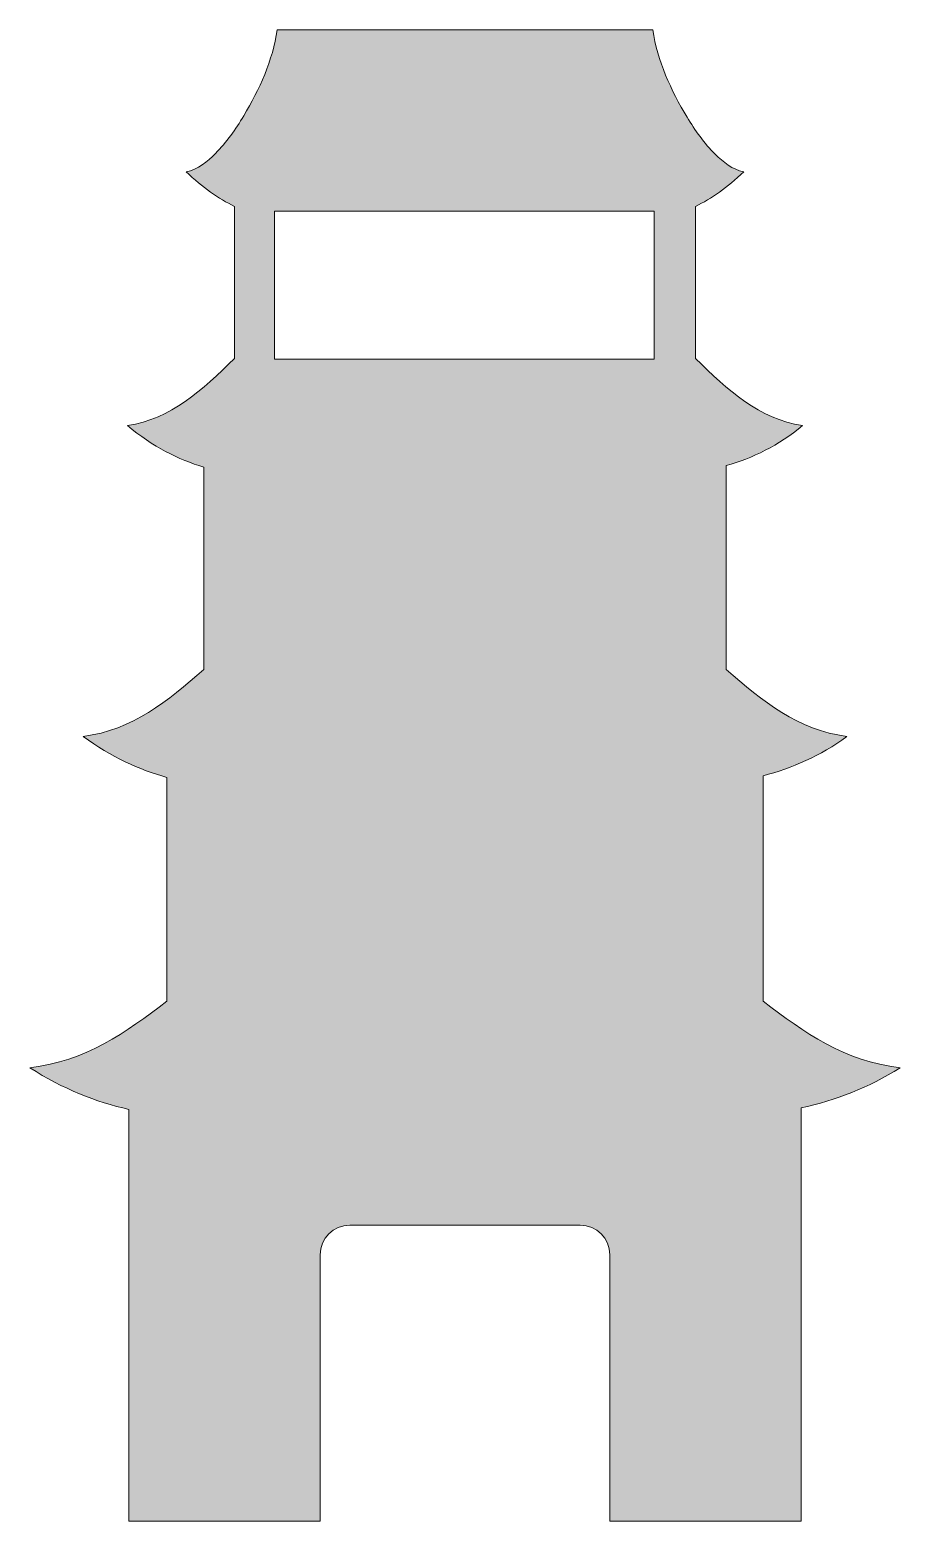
# Model space of a CAD drawing. Header units: inches. Extents: x 0 to 59, y 0 to 102.
import ezdxf

# ---------------------------------------------------------------- set-up
doc = ezdxf.new("R2010")
doc.units = ezdxf.units.IN
doc.header["$MEASUREMENT"] = 0
doc.layers.add('Layer 1', color=7, linetype='Continuous')

msp = doc.modelspace()

# ---------------------------------------------------------------- hatches: boundary and pattern name
at = {"layer": 'Layer 1', "true_color": 0x3294b2}
h = msp.add_hatch(color=135, dxfattribs=at)
h.dxf.hatch_style = 2
edge = h.paths.add_edge_path()
edge.add_spline(control_points=[(49.96, 50.78), (51.94, 51.29), (53.85, 52.13), (55.67, 53.46), (52.32, 53.9), (49.92, 55.85), (47.45, 58.02), (47.45, 58.02), (47.45, 71.91), (47.45, 71.91), (49.25, 72.42), (51, 73.28), (52.65, 74.64), (49.69, 75.09), (47.55, 77.05), (45.36, 79.22), (45.36, 79.22), (45.36, 89.57), (45.36, 89.57), (46.45, 90.1), (47.54, 90.86), (48.64, 91.93), (47.89, 92.07), (47.23, 92.6), (46.7, 93.12), (45.95, 93.87), (45.33, 94.75), (44.78, 95.65), (43.68, 97.46), (42.76, 99.5), (42.44, 101.6), (42.44, 101.6), (29.71, 101.6), (29.71, 101.6), (29.71, 101.6), (29.59, 101.6), (29.59, 101.6), (29.59, 101.6), (16.86, 101.6), (16.86, 101.6), (16.55, 99.53), (15.65, 97.52), (14.57, 95.74), (14.03, 94.82), (13.4, 93.94), (12.65, 93.18), (12.11, 92.63), (11.44, 92.07), (10.66, 91.93), (11.76, 90.86), (12.85, 90.1), (13.94, 89.57), (13.94, 89.57), (13.94, 79.22), (13.94, 79.22), (11.75, 77.05), (9.62, 75.09), (6.65, 74.64), (8.39, 73.2), (10.12, 72.32), (11.85, 71.81), (11.85, 71.81), (11.85, 58.02), (11.85, 58.02), (9.39, 55.85), (6.98, 53.9), (3.64, 53.46), (5.55, 52.06), (7.44, 51.19), (9.34, 50.67), (9.34, 50.67), (9.34, 35.43), (9.34, 35.43), (6.54, 33.27), (3.8, 31.34), (0, 30.89), (2.26, 29.44), (4.5, 28.56), (6.75, 28.05), (6.75, 28.05), (6.75, 0), (6.75, 0), (6.75, 0), (19.79, 0), (19.79, 0), (19.79, 0), (19.79, 18.15), (19.79, 18.15), (19.79, 19.26), (20.69, 20.16), (21.8, 20.16), (21.8, 20.16), (37.5, 20.16), (37.5, 20.16), (38.61, 20.16), (39.51, 19.26), (39.51, 18.15), (39.51, 18.15), (39.51, 0), (39.51, 0), (39.51, 0), (52.55, 0), (52.55, 0), (52.55, 0), (52.55, 28.16), (52.55, 28.16), (54.9, 28.67), (57.16, 29.52), (59.3, 30.89), (55.5, 31.34), (52.76, 33.27), (49.96, 35.43), (49.96, 35.43), (49.96, 50.78), (49.96, 50.78)], knot_values=[0, 0, 0, 0, 1, 1, 1, 2, 2, 2, 3, 3, 3, 4, 4, 4, 5, 5, 5, 6, 6, 6, 7, 7, 7, 8, 8, 8, 9, 9, 9, 10, 10, 10, 11, 11, 11, 12, 12, 12, 13, 13, 13, 14, 14, 14, 15, 15, 15, 16, 16, 16, 17, 17, 17, 18, 18, 18, 19, 19, 19, 20, 20, 20, 21, 21, 21, 22, 22, 22, 23, 23, 23, 24, 24, 24, 25, 25, 25, 26, 26, 26, 27, 27, 27, 28, 28, 28, 29, 29, 29, 30, 30, 30, 31, 31, 31, 32, 32, 32, 33, 33, 33, 34, 34, 34, 35, 35, 35, 36, 36, 36, 37, 37, 37, 38, 38, 38, 38], degree=3, periodic=1)
h.paths.add_polyline_path([(16.67, 79.17), (16.67, 89.25), (42.54, 89.25), (42.54, 79.17)])

# ---------------------------------------------------------------- linework, layer by layer
at = {"layer": 'Layer 1', "lineweight": 0}
msp.add_lwpolyline([(16.67, 79.17), (16.67, 89.25), (42.54, 89.25), (42.54, 79.17), (16.67, 79.17)], dxfattribs=at)
msp.add_open_spline([(49.96, 50.78), (51.94, 51.29), (53.85, 52.13), (55.67, 53.46), (52.32, 53.9), (49.92, 55.85), (47.45, 58.02), (47.45, 58.02), (47.45, 71.91), (47.45, 71.91), (49.25, 72.42), (51, 73.28), (52.65, 74.64), (49.69, 75.09), (47.55, 77.05), (45.36, 79.22), (45.36, 79.22), (45.36, 89.57), (45.36, 89.57), (46.45, 90.1), (47.54, 90.86), (48.64, 91.93), (47.89, 92.07), (47.23, 92.6), (46.7, 93.12), (45.95, 93.87), (45.33, 94.75), (44.78, 95.65), (43.68, 97.46), (42.76, 99.5), (42.44, 101.6), (42.44, 101.6), (29.71, 101.6), (29.71, 101.6), (29.71, 101.6), (29.59, 101.6), (29.59, 101.6), (29.59, 101.6), (16.86, 101.6), (16.86, 101.6), (16.55, 99.53), (15.65, 97.52), (14.57, 95.74), (14.03, 94.82), (13.4, 93.94), (12.65, 93.18), (12.11, 92.63), (11.44, 92.07), (10.66, 91.93), (11.76, 90.86), (12.85, 90.1), (13.94, 89.57), (13.94, 89.57), (13.94, 79.22), (13.94, 79.22), (11.75, 77.05), (9.62, 75.09), (6.65, 74.64), (8.39, 73.2), (10.12, 72.32), (11.85, 71.81), (11.85, 71.81), (11.85, 58.02), (11.85, 58.02), (9.39, 55.85), (6.98, 53.9), (3.64, 53.46), (5.55, 52.06), (7.44, 51.19), (9.34, 50.67), (9.34, 50.67), (9.34, 35.43), (9.34, 35.43), (6.54, 33.27), (3.8, 31.34), (0, 30.89), (2.26, 29.44), (4.5, 28.56), (6.75, 28.05), (6.75, 28.05), (6.75, 0), (6.75, 0), (6.75, 0), (19.79, 0), (19.79, 0), (19.79, 0), (19.79, 18.15), (19.79, 18.15), (19.79, 19.26), (20.69, 20.16), (21.8, 20.16), (21.8, 20.16), (37.5, 20.16), (37.5, 20.16), (38.61, 20.16), (39.51, 19.26), (39.51, 18.15), (39.51, 18.15), (39.51, 0), (39.51, 0), (39.51, 0), (52.55, 0), (52.55, 0), (52.55, 0), (52.55, 28.16), (52.55, 28.16), (54.9, 28.67), (57.16, 29.52), (59.3, 30.89), (55.5, 31.34), (52.76, 33.27), (49.96, 35.43), (49.96, 35.43), (49.96, 50.78), (49.96, 50.78)], degree=3, knots=[0, 0, 0, 0, 1, 1, 1, 2, 2, 2, 3, 3, 3, 4, 4, 4, 5, 5, 5, 6, 6, 6, 7, 7, 7, 8, 8, 8, 9, 9, 9, 10, 10, 10, 11, 11, 11, 12, 12, 12, 13, 13, 13, 14, 14, 14, 15, 15, 15, 16, 16, 16, 17, 17, 17, 18, 18, 18, 19, 19, 19, 20, 20, 20, 21, 21, 21, 22, 22, 22, 23, 23, 23, 24, 24, 24, 25, 25, 25, 26, 26, 26, 27, 27, 27, 28, 28, 28, 29, 29, 29, 30, 30, 30, 31, 31, 31, 32, 32, 32, 33, 33, 33, 34, 34, 34, 35, 35, 35, 36, 36, 36, 37, 37, 37, 38, 38, 38, 38], dxfattribs=at)

doc.saveas('drawing.dxf')
